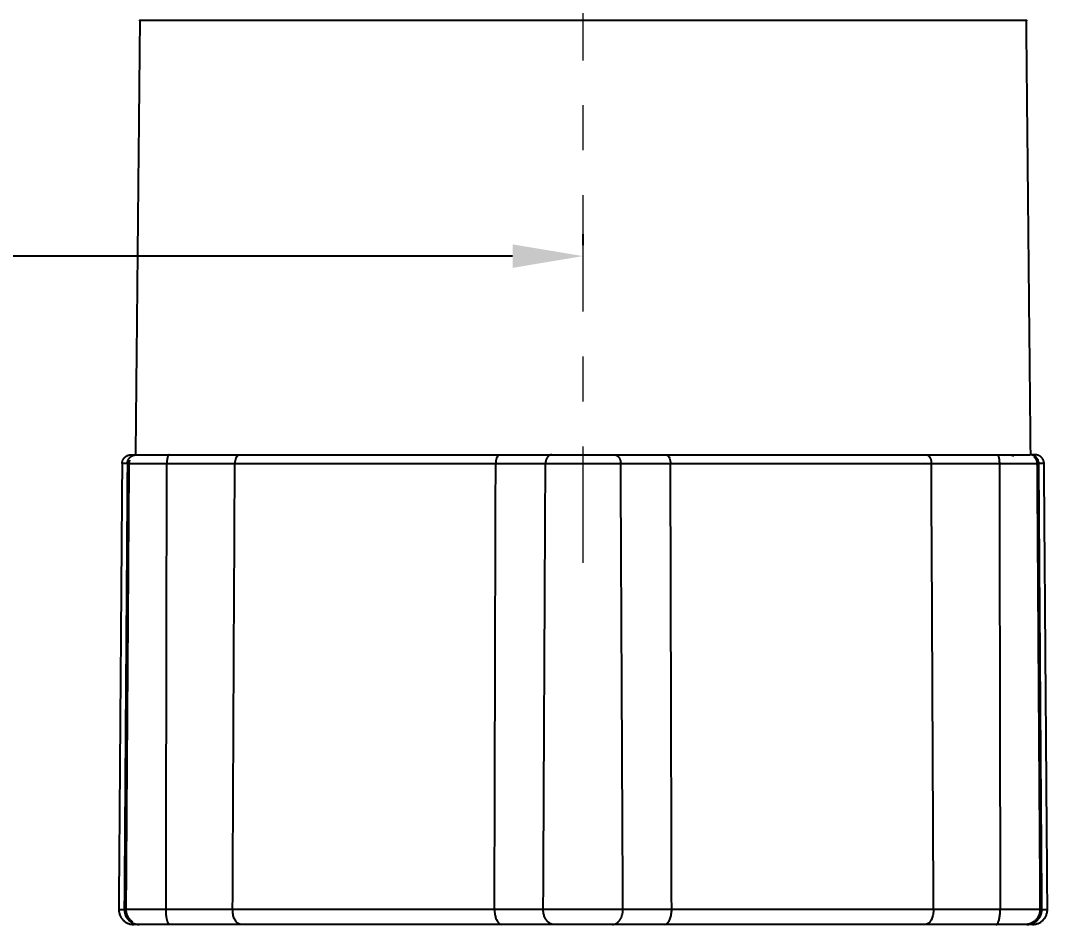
# Model space of a CAD drawing. Extents: x 14141 to 14735, y -16276 to -15436.
# Drawn here: x 14599.6 to 14657.9, y -16083.5 to -16032.3 of the extents above; entities that cross this region are included whole.
import ezdxf

# ---------------------------------------------------------------- set-up
doc = ezdxf.new("R2010")
doc.units = 0
doc.header["$MEASUREMENT"] = 0
doc.linetypes.add('CENTER', pattern=[47.5, 22, -8.5, 8.5, -8.5])
doc.linetypes.add('CENTER2', pattern=[28.575, 19.05, -3.175, 3.175, -3.175])
doc.layers.get('0').update_dxf_attribs({"linetype": 'CONTINUOUS'})
doc.layers.get('Defpoints').update_dxf_attribs({"linetype": 'CONTINUOUS'})
doc.layers.add('CENTER', color=1, linetype='CENTER2')
doc.layers.add('DIM', color=3, linetype='CONTINUOUS')
doc.styles.get("Standard").update_dxf_attribs({"font": 'Gulim.ttf'})
doc.dimstyles.new('사본(2) STANDARD', dxfattribs={"dimscale": 0, "dimtxt": 4, "dimasz": 4, "dimexe": 1.25, "dimexo": 0.625, "dimgap": 1.5, "dimtad": 3, "dimtih": 1, "dimtoh": 1, "dimdec": 1, "dimzin": 9, "dimdsep": 46, "dimtxsty": 'Standard', "dimcen": 0, "dimclrd": 3, "dimclre": 3, "dimclrt": 4, "dimadec": 0, "dimazin": 0, "dimtfac": 1, "dimtdec": 1, "dimtmove": 0, "dimatfit": 3, "dimfxl": 1.25, "dimtfill": 1, "dimtolj": 1, "dimtzin": 0, "dimarcsym": 0})

# ---------------------------------------------------------------- blocks, each defined once
blk = doc.blocks.new('*D27')
at = {"layer": 'Defpoints', "color": 0, "transparency": 16777216}
for p in [(14381.015, -15995.642), (14631.533, -16045.642), (14631.533, -16045.642)]:
    blk.add_point(p, dxfattribs=at)
at = {"layer": 'DIM', "color": 3, "lineweight": -2, "transparency": 16777216}
for p, q in [((14381.015, -15996.267), (14381.015, -16046.892)), ((14631.533, -16045.017), (14631.533, -16044.392)), ((14385.015, -16045.642), (14497.927, -16045.642)), ((14627.533, -16045.642), (14514.621, -16045.642))]:
    blk.add_line(p, q, dxfattribs=at)
at = {"layer": 'DIM', "color": 3, "transparency": 16777216}
for points in [[(14385.015, -16044.976), (14385.015, -16046.309), (14381.015, -16045.642)], [(14627.533, -16044.976), (14627.533, -16046.309), (14631.533, -16045.642)]]:
    blk.add_solid(points, dxfattribs=at)
at = {"layer": 'DIM', "color": 4, "transparency": 16777216, "insert": (14506.274, -16045.642), "char_height": 4, "attachment_point": 5, "bg_fill": 3, "box_fill_scale": 1.25, "bg_fill_color": 256, "bg_fill_true_color": 13158600, "bg_fill_transparency": 0}
blk.add_mtext('\\A1;250.5', dxfattribs=at)
blk = doc.blocks.new('*D29')
at = {"layer": 'Defpoints', "color": 0, "transparency": 16777216}
for p in [(14536.11, -15662.97), (14631.533, -15803.724), (14514.772, -15848.377), (14381.015, -15995.642), (14631.533, -16063.041)]:
    blk.add_point(p, dxfattribs=at)
at = {"layer": 'DIM', "color": 3, "lineweight": -2, "transparency": 16777216}
for start, end in [(245.56749, 256.73687), (258.26551, 269.43715)]:
    blk.add_arc((14631.533, -15458.29), 407.187, start, end, dxfattribs=at)
at = {"layer": 'DIM', "color": 3, "transparency": 16777216}
for points in [[(14462.833, -15829.619), (14463.391, -15828.407), (14459.478, -15827.341)], [(14627.536, -15864.791), (14627.53, -15866.124), (14631.533, -15865.477)]]:
    blk.add_solid(points, dxfattribs=at)
at = {"layer": 'DIM', "color": 4, "transparency": 16777216, "insert": (14543.418, -15855.828), "char_height": 4, "attachment_point": 5, "bg_fill": 3, "box_fill_scale": 1.25, "bg_fill_color": 256, "bg_fill_true_color": 13158600, "bg_fill_transparency": 0}
blk.add_mtext('\\A1;25°', dxfattribs=at)

msp = doc.modelspace()

# ---------------------------------------------------------------- linework, layer by layer
for points in [[(14656.909, -16056.91), (14656.786, -16044.596), (14656.663, -16032.282)], [(14605.399, -16057.409), (14605.304, -16070.049), (14605.209, -16082.689)], [(14657.858, -16082.689), (14657.762, -16070.049), (14657.667, -16057.409)], [(14612.137, -16083.542), (14610.123, -16083.542), (14608.108, -16083.542)], [(14636.141, -16083.542), (14634.667, -16083.542), (14633.192, -16083.542)], [(14654.958, -16083.542), (14652.944, -16083.542), (14650.929, -16083.542)]]:
    msp.add_open_spline(points, degree=2)
for points, weights, knots in [([(14605.399, -16057.409), (14605.401, -16057.203), (14605.547, -16057.057), (14605.694, -16056.91), (14605.902, -16056.91)], [0.99689541334, 0.853553390593, 0.853553390593, 0.853553390593, 1], [0.0044361, 0.0044361, 0.0044361, 0.4162846, 0.4162846, 0.8325693, 0.8325693, 0.8325693]), ([(14657.667, -16057.409), (14657.665, -16057.203), (14657.52, -16057.057), (14657.373, -16056.91), (14657.164, -16056.91)], [0.99689541334, 0.853553390593, 0.853553390593, 0.853553390593, 1], [0.0044361, 0.0044361, 0.0044361, 0.4162846, 0.4162846, 0.8325693, 0.8325693, 0.8325693]), ([(14656.697, -16083.542), (14657.048, -16083.542), (14657.296, -16083.294), (14657.544, -16083.046), (14657.544, -16082.695)], [1, 0.853553390593, 0.853553390593, 0.853553390593, 1], [0, 0, 0, 0.702057, 0.702057, 1.404114, 1.404114, 1.404114])]:
    msp.add_rational_spline(points, weights, degree=2, knots=knots)
at = {"lineweight": -3}
for points, weights, knots in [([(14605.699, -16057.409), (14605.7, -16057.203), (14605.846, -16057.057), (14605.993, -16056.91), (14606.201, -16056.91)], [0.997126641142, 0.853553390593, 0.853553390593, 0.853553390593, 1], [0.0041041, 0.0041041, 0.0041041, 0.4162846, 0.4162846, 0.8325693, 0.8325693, 0.8325693]), ([(14657.368, -16057.409), (14657.366, -16057.203), (14657.221, -16057.057), (14657.073, -16056.91), (14656.865, -16056.91)], [0.997126641142, 0.853553390593, 0.853553390593, 0.853553390593, 1], [0.0041041, 0.0041041, 0.0041041, 0.4162846, 0.4162846, 0.8325693, 0.8325693, 0.8325693]), ([(14605.522, -16082.695), (14605.522, -16083.046), (14605.77, -16083.294), (14606.018, -16083.542), (14606.37, -16083.542)], [1, 0.853553390593, 0.853553390593, 0.853553390593, 1], [0, 0, 0, 0.702057, 0.702057, 1.404114, 1.404114, 1.404114]), ([(14608.108, -16083.542), (14608.017, -16083.543), (14607.952, -16083.292), (14607.888, -16083.042), (14607.889, -16082.69)], [1, 0.923210217113, 1, 0.923210217113, 1], [0, 0, 0, 0.66855, 0.66855, 1.3371, 1.3371, 1.3371]), ([(14633.192, -16083.542), (14633.441, -16083.543), (14633.617, -16083.292), (14633.793, -16083.042), (14633.791, -16082.69)], [1, 0.923210217113, 1, 0.923210217113, 1], [0, 0, 0, 0.66855, 0.66855, 1.3371, 1.3371, 1.3371])]:
    msp.add_rational_spline(points, weights, degree=2, knots=knots, dxfattribs=at)
for points, weights in [([(14605.902, -16056.91), (14605.902, -16056.91), (14606.201, -16056.91)], [1, 0.993535787301, 0.992908163617]), ([(14657.164, -16056.91), (14657.164, -16056.91), (14656.908, -16056.91)], [1, 0.994010013257, 0.993031662969]), ([(14605.209, -16082.695), (14605.209, -16083.542), (14606.056, -16083.542)], [1, 0.707106781187, 1]), ([(14657.01, -16083.542), (14657.858, -16083.542), (14657.858, -16082.695)], [1, 0.707106781187, 1]), ([(14606.37, -16083.542), (14606.056, -16083.542), (14606.056, -16083.542)], [0.992766999176, 0.993307259035, 1]), ([(14608.108, -16083.542), (14606.37, -16083.542), (14606.37, -16083.542)], [1, 0.793353340291, 1]), ([(14633.192, -16083.542), (14631.533, -16083.542), (14629.875, -16083.542)], [1, 0.707106781187, 1]), ([(14650.929, -16083.542), (14645.053, -16083.542), (14636.141, -16083.542)], [1, 0.942180502973, 1]), ([(14656.697, -16083.542), (14656.697, -16083.542), (14654.958, -16083.542)], [1, 0.793353340291, 1]), ([(14657.01, -16083.542), (14657.01, -16083.542), (14656.708, -16083.542)], [1, 0.993423043113, 0.992787533477])]:
    msp.add_rational_spline(points, weights, degree=2)
for points, weights in [([(14606.201, -16056.91), (14606.201, -16056.91), (14608.064, -16056.91)], [1, 0.793353340291, 1]), ([(14608.064, -16056.91), (14607.935, -16056.91), (14607.934, -16057.409)], [1, 0.709570736537, 1]), ([(14612.068, -16056.91), (14617.945, -16056.91), (14626.825, -16056.91)], [1, 0.943135436436, 1]), ([(14629.755, -16056.91), (14629.403, -16056.91), (14629.4, -16057.409)], [1, 0.709570736536, 1]), ([(14629.755, -16056.91), (14631.533, -16056.91), (14633.311, -16056.91)], [1, 0.707106781187, 1]), ([(14633.311, -16056.91), (14633.664, -16056.91), (14633.666, -16057.409)], [1, 0.709570736536, 1]), ([(14636.241, -16056.91), (14645.121, -16056.91), (14650.999, -16056.91)], [1, 0.943135436436, 1]), ([(14655.002, -16056.91), (14656.865, -16056.91), (14656.865, -16056.91)], [1, 0.793353340291, 1]), ([(14655.002, -16056.91), (14655.131, -16056.91), (14655.132, -16057.409)], [1, 0.709570736537, 1]), ([(14605.699, -16057.409), (14605.399, -16057.409), (14605.399, -16057.409)], [0.978152195993, 0.972553313786, 0.972553313786]), ([(14605.699, -16057.409), (14605.699, -16057.409), (14607.934, -16057.409)], [0.914835766825, 0.758819045103, 1]), ([(14605.801, -16057.409), (14605.802, -16057.31), (14605.839, -16057.219)], [1, 0.924975297021, 0.888711881317]), ([(14611.788, -16057.409), (14617.707, -16057.409), (14626.579, -16057.409)], [1, 0.945106627571, 1]), ([(14629.4, -16057.409), (14631.533, -16057.409), (14633.666, -16057.409)], [1, 0.707106781187, 1]), ([(14636.487, -16057.409), (14645.359, -16057.409), (14651.278, -16057.409)], [1, 0.945106627571, 1]), ([(14655.132, -16057.409), (14657.368, -16057.409), (14657.368, -16057.409)], [1, 0.758819045103, 0.914835766825]), ([(14657.078, -16057.016), (14657.263, -16057.165), (14657.265, -16057.409)], [0.85789133668, 0.833547852898, 1]), ([(14657.667, -16057.409), (14657.667, -16057.409), (14657.365, -16057.409)], [0.972553313786, 0.972553313786, 0.978195733654]), ([(14605.209, -16082.689), (14605.209, -16082.689), (14605.522, -16082.689)], [0.972757538549, 0.972757538549, 0.978584049789]), ([(14607.889, -16082.69), (14605.522, -16082.69), (14605.522, -16082.69)], [1, 0.758819045102, 0.914835766825]), ([(14606.011, -16083.41), (14605.63, -16083.158), (14605.631, -16082.69)], [0.864161764924, 0.814138159373, 1]), ([(14626.51, -16082.689), (14617.612, -16082.689), (14611.666, -16082.689)], [1, 0.945515077098, 1]), ([(14629.875, -16083.542), (14629.274, -16083.54), (14629.275, -16082.69)], [1, 0.707106781187, 1]), ([(14633.791, -16082.69), (14631.533, -16082.69), (14629.275, -16082.69)], [1, 0.707106781187, 1]), ([(14651.401, -16082.689), (14645.454, -16082.689), (14636.556, -16082.689)], [1, 0.945515077098, 1]), ([(14654.958, -16083.542), (14655.178, -16083.54), (14655.178, -16082.69)], [1, 0.707106781187, 1]), ([(14657.544, -16082.69), (14657.544, -16082.69), (14655.178, -16082.69)], [0.914835766825, 0.758819045103, 1]), ([(14657.435, -16082.69), (14657.438, -16083.459), (14656.699, -16083.538)], [1, 0.727371173155, 0.962275279492]), ([(14657.535, -16082.689), (14657.858, -16082.689), (14657.858, -16082.689)], [0.978764021773, 0.972757538549, 0.972757538549]), ([(14626.925, -16083.542), (14618.013, -16083.542), (14612.137, -16083.542)], [1, 0.942180502973, 1])]:
    msp.add_rational_spline(points, weights, degree=2, dxfattribs=at)
for points, degree in [([(14608.064, -16056.91), (14610.066, -16056.91), (14612.068, -16056.91)], 2), ([(14626.825, -16056.91), (14628.29, -16056.91), (14629.755, -16056.91)], 2), ([(14633.311, -16056.91), (14634.776, -16056.91), (14636.241, -16056.91)], 2), ([(14650.999, -16056.91), (14653, -16056.91), (14655.002, -16056.91)], 2), ([(14605.699, -16057.409), (14605.61, -16070.049), (14605.522, -16082.69)], 2), ([(14605.631, -16082.69), (14605.716, -16070.049), (14605.801, -16057.409)], 2), ([(14607.889, -16082.69), (14607.912, -16070.049), (14607.934, -16057.409)], 2), ([(14607.934, -16057.409), (14609.861, -16057.409), (14611.788, -16057.409)], 2), ([(14611.666, -16082.689), (14611.706, -16074.262), (14611.747, -16065.835), (14611.788, -16057.409)], 3), ([(14626.51, -16082.689), (14626.533, -16074.262), (14626.556, -16065.835), (14626.579, -16057.409)], 3), ([(14626.579, -16057.409), (14627.99, -16057.409), (14629.4, -16057.409)], 2), ([(14629.275, -16082.69), (14629.338, -16070.049), (14629.4, -16057.409)], 2), ([(14633.666, -16057.409), (14635.077, -16057.409), (14636.487, -16057.409)], 2), ([(14633.791, -16082.69), (14633.729, -16070.049), (14633.666, -16057.409)], 2), ([(14636.556, -16082.689), (14636.533, -16074.262), (14636.51, -16065.835), (14636.487, -16057.409)], 3), ([(14651.278, -16057.409), (14653.205, -16057.409), (14655.132, -16057.409)], 2), ([(14651.401, -16082.689), (14651.36, -16074.262), (14651.319, -16065.835), (14651.278, -16057.409)], 3), ([(14655.132, -16057.409), (14655.155, -16070.049), (14655.178, -16082.69)], 2), ([(14657.265, -16057.409), (14657.35, -16070.049), (14657.435, -16082.69)], 2), ([(14657.544, -16082.69), (14657.456, -16070.049), (14657.368, -16057.409)], 2), ([(14611.666, -16082.689), (14609.777, -16082.689), (14607.889, -16082.69)], 2), ([(14629.275, -16082.69), (14627.893, -16082.689), (14626.51, -16082.689)], 2), ([(14636.556, -16082.689), (14635.173, -16082.689), (14633.791, -16082.69)], 2), ([(14655.178, -16082.69), (14653.289, -16082.689), (14651.401, -16082.689)], 2), ([(14629.875, -16083.542), (14628.4, -16083.542), (14626.925, -16083.542)], 2)]:
    msp.add_open_spline(points, degree=degree, dxfattribs=at)
for points, knots in [([(14611.997, -16056.926), (14611.967, -16056.94), (14611.938, -16056.964), (14611.912, -16056.995), (14611.887, -16057.025), (14611.865, -16057.063), (14611.846, -16057.106), (14611.828, -16057.148), (14611.813, -16057.197), (14611.803, -16057.248), (14611.794, -16057.299), (14611.788, -16057.354), (14611.788, -16057.409)], [0.1350386, 0.1350386, 0.1350386, 0.1350386, 0.3098843, 0.3098843, 0.3098843, 0.4776785, 0.4776785, 0.4776785, 0.6423641, 0.6423641, 0.6423641, 0.8072468, 0.8072468, 0.8072468, 0.8072468]), ([(14626.763, -16056.926), (14626.736, -16056.94), (14626.711, -16056.964), (14626.688, -16056.995), (14626.666, -16057.025), (14626.646, -16057.063), (14626.63, -16057.106), (14626.614, -16057.148), (14626.601, -16057.197), (14626.593, -16057.248), (14626.584, -16057.299), (14626.579, -16057.354), (14626.579, -16057.409)], [-0.6722082, -0.6722082, -0.6722082, -0.6722082, -0.4973625, -0.4973625, -0.4973625, -0.3295684, -0.3295684, -0.3295684, -0.1648828, -0.1648828, -0.1648828, 0, 0, 0, 0]), ([(14636.304, -16056.926), (14636.33, -16056.94), (14636.355, -16056.964), (14636.378, -16056.995), (14636.4, -16057.025), (14636.42, -16057.063), (14636.436, -16057.106), (14636.452, -16057.148), (14636.465, -16057.197), (14636.474, -16057.248), (14636.482, -16057.299), (14636.487, -16057.354), (14636.487, -16057.409)], [0.1350386, 0.1350386, 0.1350386, 0.1350386, 0.3098843, 0.3098843, 0.3098843, 0.4776785, 0.4776785, 0.4776785, 0.6423641, 0.6423641, 0.6423641, 0.8072468, 0.8072468, 0.8072468, 0.8072468]), ([(14651.07, -16056.926), (14651.1, -16056.94), (14651.129, -16056.964), (14651.154, -16056.995), (14651.179, -16057.025), (14651.202, -16057.063), (14651.22, -16057.106), (14651.238, -16057.148), (14651.253, -16057.197), (14651.263, -16057.248), (14651.273, -16057.299), (14651.278, -16057.354), (14651.278, -16057.409)], [-0.6722082, -0.6722082, -0.6722082, -0.6722082, -0.4973625, -0.4973625, -0.4973625, -0.3295684, -0.3295684, -0.3295684, -0.1648828, -0.1648828, -0.1648828, 0, 0, 0, 0]), ([(14655.713, -16056.91), (14655.756, -16056.91), (14655.799, -16056.916), (14655.84, -16056.926), (14655.88, -16056.936), (14655.918, -16056.951), (14655.954, -16056.969)], [0.0059786, 0.0059786, 0.0059786, 0.0059786, 0.1350386, 0.1350386, 0.1350386, 0.2577187, 0.2577187, 0.2577187, 0.2577187]), ([(14612.133, -16083.542), (14612.092, -16083.542), (14612.05, -16083.531), (14612.01, -16083.511), (14611.96, -16083.486), (14611.912, -16083.445), (14611.868, -16083.392), (14611.827, -16083.34), (14611.79, -16083.276), (14611.759, -16083.202), (14611.729, -16083.13), (14611.705, -16083.047), (14611.689, -16082.961), (14611.674, -16082.876), (14611.666, -16082.785), (14611.666, -16082.695)], [0.007729, 0.007729, 0.007729, 0.007729, 0.241884, 0.241884, 0.241884, 0.536103, 0.536103, 0.536103, 0.818605, 0.818605, 0.818605, 1.09612, 1.09612, 1.09612, 1.367979, 1.367979, 1.367979, 1.367979]), ([(14626.51, -16082.695), (14626.51, -16082.785), (14626.518, -16082.876), (14626.531, -16082.961), (14626.545, -16083.047), (14626.567, -16083.13), (14626.593, -16083.202), (14626.62, -16083.276), (14626.653, -16083.34), (14626.69, -16083.392), (14626.727, -16083.445), (14626.77, -16083.486), (14626.814, -16083.511), (14626.849, -16083.531), (14626.885, -16083.542), (14626.921, -16083.542)], [0.005971, 0.005971, 0.005971, 0.005971, 0.27783, 0.27783, 0.27783, 0.555346, 0.555346, 0.555346, 0.837848, 0.837848, 0.837848, 1.132066, 1.132066, 1.132066, 1.366222, 1.366222, 1.366222, 1.366222]), ([(14636.145, -16083.542), (14636.181, -16083.542), (14636.218, -16083.531), (14636.253, -16083.511), (14636.296, -16083.486), (14636.339, -16083.445), (14636.377, -16083.392), (14636.413, -16083.34), (14636.446, -16083.276), (14636.473, -16083.202), (14636.5, -16083.13), (14636.521, -16083.047), (14636.535, -16082.961), (14636.549, -16082.876), (14636.556, -16082.785), (14636.556, -16082.695)], [0.007729, 0.007729, 0.007729, 0.007729, 0.241884, 0.241884, 0.241884, 0.536103, 0.536103, 0.536103, 0.818605, 0.818605, 0.818605, 1.09612, 1.09612, 1.09612, 1.367979, 1.367979, 1.367979, 1.367979]), ([(14651.401, -16082.695), (14651.401, -16082.785), (14651.393, -16082.876), (14651.377, -16082.961), (14651.361, -16083.047), (14651.337, -16083.13), (14651.307, -16083.202), (14651.277, -16083.276), (14651.239, -16083.34), (14651.198, -16083.392), (14651.155, -16083.445), (14651.106, -16083.486), (14651.056, -16083.511), (14651.016, -16083.531), (14650.975, -16083.542), (14650.933, -16083.542)], [0.005971, 0.005971, 0.005971, 0.005971, 0.27783, 0.27783, 0.27783, 0.555346, 0.555346, 0.555346, 0.837848, 0.837848, 0.837848, 1.132066, 1.132066, 1.132066, 1.366222, 1.366222, 1.366222, 1.366222])]:
    msp.add_open_spline(points, degree=3, knots=knots, dxfattribs=at)
at = {"layer": 'CENTER', "color": 1, "linetype": 'CENTER', "lineweight": 13, "ltscale": 0.3}
msp.add_line((14631.533, -16063.041), (14631.533, -15803.724), dxfattribs=at)

# ---------------------------------------------------------------- next in the draw order: dimensions: what is measured, and where the dimension line sits
at = {"layer": 'DIM'}
dim = msp.add_linear_dim(base=(14631.533, -16045.642), p1=(14381.015, -15995.642), p2=(14631.533, -16045.642), angle=180, dimstyle='사본(2) STANDARD', override={"dimscale": 1, "dimtad": 0}, dxfattribs=at)
dim.commit()
dim.dimension.update_dxf_attribs({"geometry": '*D27', "text_midpoint": (14506.274, -16045.642)})

# ---------------------------------------------------------------- next in the draw order: linework, layer by layer
msp.add_open_spline([(14606.403, -16032.282), (14606.28, -16044.596), (14606.157, -16056.91)], degree=2)
at = {"lineweight": -3}
for points in [[(14631.533, -16032.282), (14606.403, -16032.282), (14606.403, -16032.282)], [(14656.663, -16032.282), (14656.663, -16032.282), (14631.533, -16032.282)]]:
    msp.add_rational_spline(points, [1, 0.707106781187, 1], degree=2, dxfattribs=at)

# ---------------------------------------------------------------- next in the draw order: dimensions: what is measured, and where the dimension line sits
at = {"layer": 'DIM'}
dim = msp.add_angular_dim_2l(base=(14514.772, -15848.377), line1=((14381.015, -15995.642), (14536.11, -15662.97)), line2=((14631.533, -16063.041), (14631.533, -15803.724)), dimstyle='사본(2) STANDARD', override={"dimscale": 1, "dimtad": 0}, dxfattribs=at)
dim.commit()
dim.dimension.update_dxf_attribs({"geometry": '*D29', "text_midpoint": (14543.418, -15855.828)})

doc.saveas('drawing.dxf')
